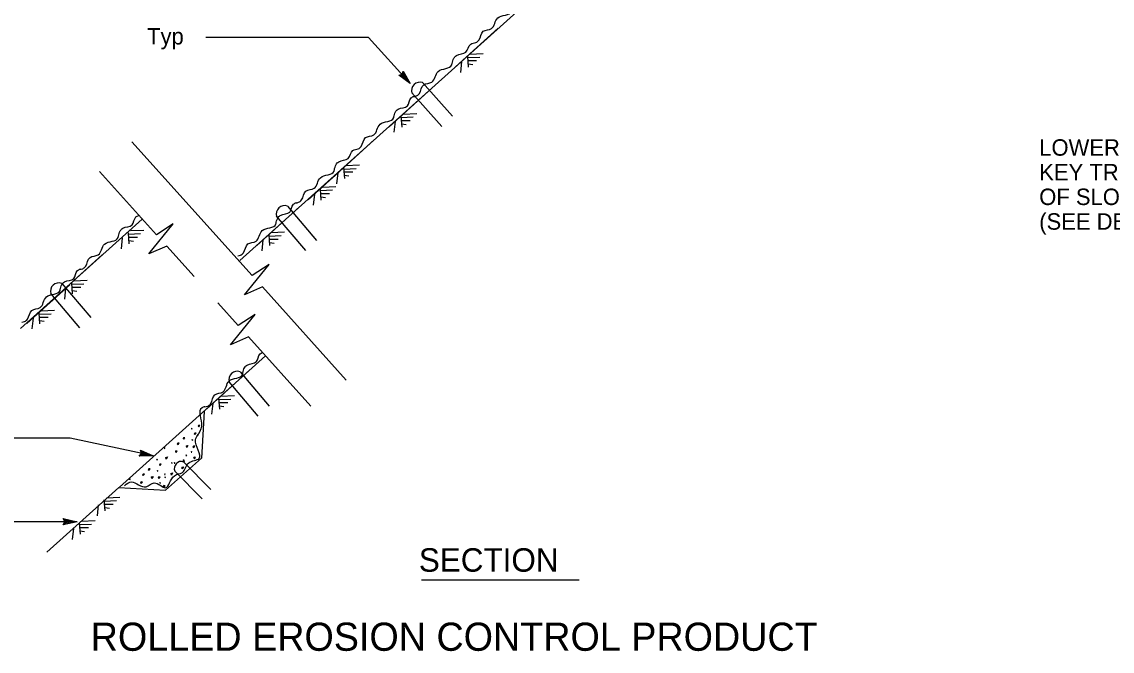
# Model space of a CAD drawing. Extents: x -894 to 866, y -472 to 714.
# Drawn here: x -629 to -164.9, y 112.5 to 380.5 of the extents above; entities that cross this region are included whole.
import ezdxf

# ---------------------------------------------------------------- set-up
doc = ezdxf.new("R2010")
doc.units = 0
for name, color, linetype in [('56 Stage 3 Anno', 7, 'Continuous'), ('57 Undefined', 7, 'Continuous'), ('58 Soundwalls', 7, 'Continuous'), ('60 Nongeo Data', 7, 'Continuous')]:
    doc.layers.add(name, color=color, linetype=linetype)

msp = doc.modelspace()

# ---------------------------------------------------------------- linework, layer by layer
at = {"layer": '56 Stage 3 Anno'}
for p, q in [((-481.37, 373.84), (-550.64, 373.84)), ((-481.37, 373.84), (-463.7, 354.18)), ((-468.58, 357.75), (-467.08, 358.02)), ((-463.7, 354.18), (-468.58, 357.75)), ((-468.58, 357.75), (-468.58, 357.75)), ((-464.61, 355.2), (-468.17, 357.81)), ((-465.5, 356.22), (-467.79, 357.9)), ((-466.39, 357.24), (-467.38, 357.96)), ((-467.08, 358.02), (-466.61, 359.48)), ((-466.99, 358.33), (-466.39, 357.24)), ((-466.85, 358.68), (-465.5, 356.22)), ((-466.73, 359.09), (-464.6, 355.2)), ((-466.61, 359.48), (-466.61, 359.48)), ((-466.61, 359.48), (-463.7, 354.18)), ((-463.7, 354.18), (-463.7, 354.18)), ((-608.38, 203.25), (-669.49, 203.25)), ((-573.04, 195.64), (-608.38, 203.25)), ((-579.09, 195.6), (-579.09, 195.6)), ((-578.53, 198.17), (-578.53, 198.17)), ((-573.04, 195.64), (-573.04, 195.64)), ((-571.51, 194.28), (-571.62, 194.01)), ((-571.62, 194.08), (-571.29, 194)), ((-571.29, 194), (-571.51, 194.31)), ((-571.51, 194.31), (-571.51, 194.24)), ((-605.49, 167.63), (-670.17, 167.63)), ((-611.39, 168.95), (-611.39, 168.95)), ((-605.49, 167.63), (-605.49, 167.63)), ((-611.39, 166.32), (-611.39, 166.32))]:
    msp.add_line(p, q, dxfattribs=at)
for points in [[(-578.53, 198.17), (-573.04, 195.64), (-579.09, 195.6), (-578.81, 195.9), (-574.38, 195.92), (-578.4, 197.79), (-578.27, 197.4), (-575.7, 196.21), (-578.53, 196.2), (-578.25, 196.49), (-577.03, 196.5), (-578.14, 197.02), (-578.04, 196.72), (-579.09, 195.6), (-578.04, 196.72)], [(-611.39, 168.95), (-605.49, 167.63), (-611.39, 166.32), (-611.18, 166.67), (-606.86, 167.63), (-611.18, 168.6), (-610.97, 168.25), (-608.21, 167.63), (-610.97, 167.02), (-610.76, 167.37), (-609.57, 167.64), (-610.77, 167.9), (-610.6, 167.63), (-611.39, 166.32), (-610.6, 167.63)]]:
    msp.add_lwpolyline(points, close=True, dxfattribs=at)
at = {"layer": '57 Undefined'}
msp.add_line((-458.89, 142.9), (-391.82, 142.9), dxfattribs=at)
at = {"layer": '58 Soundwalls'}
for p, q in [((-438.36, 366.72), (-432.64, 366.99)), ((-441.84, 363.61), (-442.33, 358.96)), ((-439.37, 365.82), (-439.04, 361.17)), ((-439.21, 365.22), (-434.1, 365.47)), ((-439.06, 363.99), (-435.41, 363.98)), ((-439.06, 362.57), (-437.08, 362.27)), ((-467.63, 340.31), (-467.3, 335.66)), ((-467.47, 339.71), (-462.36, 339.96)), ((-466.63, 341.2), (-460.91, 341.48)), ((-470.1, 338.1), (-470.6, 333.45)), ((-467.33, 338.48), (-463.68, 338.47)), ((-467.33, 337.06), (-465.35, 336.76)), ((-494.49, 316.19), (-494.99, 311.54)), ((-492.02, 318.4), (-491.69, 313.75)), ((-491.86, 317.81), (-486.75, 318.05)), ((-491.72, 316.57), (-488.07, 316.57)), ((-491.02, 319.3), (-485.3, 319.57)), ((-491.72, 315.15), (-489.74, 314.85)), ((-504.47, 307.04), (-504.97, 302.39)), ((-502, 309.25), (-501.67, 304.6)), ((-501.84, 308.65), (-496.73, 308.9)), ((-501.69, 307.42), (-498.05, 307.41)), ((-500.99, 310.15), (-495.28, 310.42)), ((-501.7, 306), (-499.72, 305.7)), ((-586.22, 288.46), (-586.72, 283.81)), ((-583.75, 290.67), (-583.42, 286.02)), ((-583.6, 290.08), (-578.48, 290.32)), ((-583.45, 288.84), (-579.8, 288.84)), ((-582.75, 291.57), (-577.03, 291.84)), ((-523.89, 289.84), (-523.56, 285.19)), ((-523.73, 289.24), (-518.62, 289.49)), ((-523.59, 288.01), (-519.94, 288)), ((-522.89, 290.73), (-517.17, 291.01)), ((-583.45, 287.42), (-581.47, 287.12)), ((-526.36, 287.63), (-526.86, 282.98)), ((-523.59, 286.59), (-521.61, 286.29)), ((-607.87, 269.32), (-607.54, 264.67)), ((-606.86, 270.21), (-601.14, 270.49)), ((-610.34, 267.11), (-610.83, 262.46)), ((-607.71, 268.72), (-602.6, 268.97)), ((-607.56, 267.49), (-603.91, 267.48)), ((-607.56, 266.07), (-605.58, 265.77)), ((-621.72, 256.57), (-621.39, 251.91)), ((-621.56, 255.97), (-616.45, 256.21)), ((-620.72, 257.46), (-615, 257.73)), ((-624.19, 254.36), (-624.69, 249.7)), ((-621.42, 254.73), (-617.77, 254.73)), ((-545.23, 220.24), (-544.9, 215.59)), ((-545.07, 219.64), (-539.96, 219.89)), ((-544.93, 218.41), (-541.28, 218.4)), ((-544.23, 221.13), (-538.51, 221.41)), ((-547.7, 218.03), (-548.2, 213.38)), ((-544.93, 216.98), (-542.95, 216.68)), ((-556.7, 207.45), (-556.82, 207.19)), ((-556.81, 207.26), (-556.48, 207.17)), ((-556.48, 207.17), (-556.7, 207.49)), ((-556.7, 207.49), (-556.7, 207.42)), ((-555.37, 205.37), (-555.63, 204.95)), ((-555.62, 205.09), (-555.3, 204.74)), ((-554.8, 205.31), (-555.37, 205.37)), ((-555.3, 204.74), (-554.8, 205.31)), ((-553.73, 208.68), (-553.99, 208.26)), ((-553.98, 208.39), (-553.66, 208.04)), ((-553.16, 208.62), (-553.73, 208.68)), ((-553.66, 208.04), (-553.16, 208.62)), ((-562.57, 201.12), (-562.82, 200.7)), ((-562.82, 200.83), (-562.5, 200.48)), ((-562, 201.06), (-562.57, 201.12)), ((-562.5, 200.48), (-562, 201.06)), ((-560.1, 203.41), (-560.36, 202.98)), ((-560.35, 203.12), (-560.03, 202.77)), ((-559.53, 203.34), (-560.1, 203.41)), ((-560.03, 202.77), (-559.53, 203.34)), ((-559.05, 199.9), (-558.27, 200.1)), ((-558.78, 199.18), (-558.91, 199.9)), ((-558.27, 200.1), (-558.78, 199.18)), ((-556.46, 202.65), (-556.57, 202.39)), ((-556.57, 202.46), (-556.23, 202.37)), ((-556.45, 202.68), (-556.46, 202.62)), ((-556.23, 202.37), (-556.45, 202.68)), ((-555.9, 199.87), (-556.16, 199.45)), ((-556.15, 199.58), (-555.83, 199.23)), ((-555.33, 199.81), (-555.9, 199.87)), ((-555.83, 199.23), (-555.33, 199.81)), ((-568.13, 199.23), (-568.45, 198.94)), ((-568.44, 199.01), (-568.05, 198.79)), ((-568.05, 198.79), (-568.13, 199.23)), ((-567.75, 195.02), (-566.97, 195.22)), ((-567.49, 194.3), (-567.62, 195.01)), ((-566.97, 195.22), (-567.49, 194.3)), ((-563.38, 197.78), (-563.64, 197.36)), ((-563.63, 197.49), (-563.32, 197.14)), ((-562.82, 197.72), (-563.38, 197.78)), ((-563.32, 197.14), (-562.82, 197.72)), ((-559.02, 196.08), (-559.13, 195.82)), ((-559.13, 195.89), (-558.8, 195.8)), ((-558.8, 195.8), (-559.02, 196.11)), ((-559.02, 196.11), (-559.02, 196.05)), ((-556.83, 197.48), (-556.95, 197.21)), ((-556.94, 197.28), (-556.61, 197.2)), ((-556.61, 197.2), (-556.83, 197.51)), ((-556.83, 197.51), (-556.83, 197.44)), ((-555.59, 195.07), (-555.85, 194.65)), ((-555.02, 195.01), (-555.59, 195.07)), ((-555.52, 194.43), (-555.02, 195.01)), ((-570.18, 192.2), (-570.44, 191.77)), ((-570.43, 191.91), (-570.11, 191.56)), ((-569.61, 192.13), (-570.18, 192.2)), ((-570.11, 191.56), (-569.61, 192.13)), ((-565.22, 192.85), (-565.34, 192.58)), ((-565.33, 192.65), (-565, 192.57)), ((-565, 192.57), (-565.22, 192.88)), ((-565.22, 192.88), (-565.22, 192.81)), ((-564.05, 192.82), (-564.17, 192.56)), ((-564.16, 192.63), (-563.83, 192.54)), ((-563.83, 192.54), (-564.05, 192.85)), ((-564.05, 192.85), (-564.05, 192.79)), ((-560.94, 190.89), (-560.15, 191.08)), ((-560.67, 190.17), (-560.8, 190.88)), ((-560.15, 191.08), (-560.67, 190.17)), ((-560.34, 193.97), (-560.41, 193.2)), ((-560.41, 193.2), (-559.8, 193.31)), ((-559.94, 193.82), (-560.28, 193.83)), ((-559.8, 193.31), (-559.94, 193.82)), ((-555.84, 194.78), (-555.52, 194.43)), ((-582.94, 186.05), (-583.26, 185.77)), ((-583.25, 185.83), (-582.86, 185.61)), ((-582.86, 185.61), (-582.94, 186.05)), ((-577.37, 187.94), (-577.63, 187.52)), ((-577.62, 187.65), (-577.31, 187.3)), ((-576.81, 187.88), (-577.37, 187.94)), ((-577.31, 187.3), (-576.81, 187.88)), ((-574.91, 190.23), (-575.17, 189.81)), ((-575.16, 189.94), (-574.84, 189.59)), ((-574.34, 190.17), (-574.91, 190.23)), ((-574.84, 189.59), (-574.34, 190.17)), ((-573.86, 186.72), (-573.07, 186.92)), ((-573.59, 186.01), (-573.72, 186.72)), ((-573.07, 186.92), (-573.59, 186.01)), ((-571.26, 189.47), (-571.38, 189.21)), ((-571.37, 189.28), (-571.04, 189.19)), ((-571.04, 189.19), (-571.26, 189.51)), ((-571.26, 189.51), (-571.26, 189.44)), ((-570.71, 186.7), (-570.96, 186.27)), ((-570.96, 186.41), (-570.64, 186.06)), ((-570.14, 186.63), (-570.71, 186.7)), ((-570.64, 186.06), (-570.14, 186.63)), ((-568.12, 187.97), (-568.24, 187.71)), ((-568.24, 187.78), (-567.91, 187.69)), ((-568.06, 186.76), (-568.17, 186.5)), ((-568.17, 186.57), (-567.84, 186.48)), ((-568.12, 188), (-568.13, 187.94)), ((-567.91, 187.69), (-568.12, 188)), ((-568.05, 186.79), (-568.06, 186.73)), ((-567.84, 186.48), (-568.05, 186.79)), ((-565.59, 188.23), (-564.81, 188.43)), ((-565.32, 187.51), (-565.45, 188.23)), ((-564.81, 188.43), (-565.32, 187.51)), ((-578.19, 184.6), (-578.45, 184.18)), ((-578.44, 184.31), (-578.12, 183.96)), ((-577.62, 184.54), (-578.19, 184.6)), ((-578.12, 183.96), (-577.62, 184.54)), ((-570.2, 184.3), (-570.32, 184.04)), ((-570.31, 184.1), (-569.98, 184.02)), ((-569.98, 184.02), (-570.2, 184.33)), ((-570.2, 184.33), (-570.2, 184.27)), ((-568.52, 183), (-568.78, 182.58)), ((-568.78, 182.71), (-568.46, 182.36)), ((-567.96, 182.94), (-568.52, 183)), ((-568.46, 182.36), (-567.96, 182.94)), ((-594.01, 176.98), (-593.68, 172.33)), ((-593.85, 176.38), (-588.74, 176.63)), ((-593, 177.87), (-587.29, 178.15)), ((-596.48, 174.77), (-596.98, 170.12)), ((-593.7, 175.15), (-590.06, 175.14)), ((-593.7, 173.72), (-591.73, 173.43)), ((-603.53, 167.89), (-597.82, 168.17)), ((-607.01, 164.79), (-607.51, 160.13)), ((-604.54, 167), (-604.21, 162.34)), ((-604.38, 166.4), (-599.27, 166.64)), ((-604.24, 165.17), (-600.59, 165.16)), ((-604.24, 163.74), (-602.26, 163.44))]:
    msp.add_line(p, q, dxfattribs=at)
at = {"layer": '60 Nongeo Data'}
for p, q in [((-335.35, 459.35), (-536.13, 278.92)), ((-444.42, 361.26), (-426.26, 377.74)), ((-458.41, 354.59), (-445.73, 340.29)), ((-472.69, 335.75), (-454.53, 352.22)), ((-450.25, 335.92), (-462.93, 350.23)), ((-497.08, 313.84), (-478.91, 330.32)), ((-530.95, 272.47), (-582.16, 329.36)), ((-507.05, 304.69), (-488.89, 321.17)), ((-571.71, 289.81), (-595.94, 316.73)), ((-528.95, 285.28), (-510.79, 301.76)), ((-515.92, 302), (-503.55, 287.43)), ((-508.16, 283.16), (-520.53, 297.73)), ((-577.71, 296.44), (-629.52, 249.87)), ((-574.91, 281.64), (-564.52, 294.51)), ((-564.52, 294.51), (-571.71, 289.81)), ((-567.33, 284.94), (-574.91, 281.64)), ((-555.67, 271.98), (-567.33, 284.94)), ((-612.92, 264.76), (-594.76, 281.24)), ((-534.14, 264.31), (-523.76, 277.17)), ((-523.76, 277.17), (-530.95, 272.47)), ((-626.78, 252), (-608.61, 268.48)), ((-604.25, 250.25), (-616.62, 264.83)), ((-612.01, 269.09), (-599.64, 254.52)), ((-526.57, 267.6), (-534.14, 264.31)), ((-490.88, 227.96), (-526.57, 267.6)), ((-536.9, 251.15), (-545.6, 260.82)), ((-540.1, 242.99), (-529.71, 255.86)), ((-529.71, 255.86), (-536.9, 251.15)), ((-621.42, 253.31), (-619.44, 253.01)), ((-532.52, 246.29), (-540.1, 242.99)), ((-506.03, 216.86), (-532.52, 246.29)), ((-525.22, 238.26), (-587.39, 182.39)), ((-550.29, 215.67), (-532.12, 232.15)), ((-536.08, 231.48), (-523.71, 216.9)), ((-528.32, 212.64), (-540.7, 227.21)), ((-551.33, 214.54), (-552.5, 194.73)), ((-552.5, 194.73), (-567.86, 181.09)), ((-560.15, 193.21), (-548.52, 181.4)), ((-552.24, 177.42), (-563.86, 189.23)), ((-587.66, 182.26), (-618.3, 154.73)), ((-587.66, 182.26), (-567.86, 181.09))]:
    msp.add_line(p, q, dxfattribs=at)
for centre, radius, start, end in [((-459.58, 351.24), 3.55, 70.8385, 197.8394), ((-517.16, 298.67), 3.55, 69.6145, 196.6154), ((-613.25, 265.76), 3.55, 69.6145, 196.6154), ((-537.32, 228.15), 3.55, 69.6145, 196.6154), ((-561.01, 190.25), 3.08, 73.8385, 200.8394)]:
    msp.add_arc(centre, radius, start, end, dxfattribs=at)
for points in [[(-436.88, 371.38), (-435.72, 371.65), (-434.48, 372.63), (-432.58, 376.43), (-429.08, 377.6), (-426.43, 382.13), (-420.61, 384.95), (-420.49, 385.49)], [(-445.85, 362.73), (-445.12, 365.01), (-444.01, 366.12), (-440.01, 367.58), (-437.94, 370.95), (-436.88, 371.38)], [(-462.36, 348.65), (-461.08, 348.9), (-459.85, 349.88), (-457.94, 353.68), (-454.44, 354.85), (-451.79, 359.38), (-445.97, 362.2), (-445.85, 362.74)], [(-470.7, 339.89), (-469.97, 342.16), (-468.86, 343.28), (-464.86, 344.73), (-463.3, 348.08), (-462.03, 348.8)], [(-486.98, 326.12), (-485.82, 326.4), (-484.58, 327.37), (-482.68, 331.18), (-479.18, 332.34), (-476.53, 336.87), (-470.71, 339.69), (-470.59, 340.23)], [(-495.96, 317.47), (-495.23, 319.75), (-494.12, 320.86), (-490.12, 322.32), (-488.04, 325.69), (-486.98, 326.12)], [(-512.46, 303.39), (-511.19, 303.64), (-509.95, 304.62), (-508.05, 308.43), (-504.55, 309.59), (-501.9, 314.12), (-496.08, 316.94), (-495.96, 317.48)], [(-520.8, 294.63), (-520.08, 296.9), (-518.96, 298.02), (-514.96, 299.47), (-513.41, 302.82), (-512.13, 303.54)], [(-587.85, 289.19), (-587.12, 291.46), (-586.01, 292.58), (-582.01, 294.03), (-580.45, 297.38), (-579.18, 298.09)], [(-537.09, 280.86), (-535.92, 281.14), (-534.69, 282.11), (-532.78, 285.92), (-529.28, 287.08), (-526.64, 291.61), (-520.81, 294.43), (-520.69, 294.97)], [(-604.36, 275.1), (-603.08, 275.36), (-601.85, 276.33), (-599.94, 280.14), (-596.44, 281.3), (-593.79, 285.83), (-587.97, 288.65), (-587.85, 289.19)], [(-612.7, 266.35), (-611.97, 268.62), (-610.86, 269.73), (-606.86, 271.19), (-605.3, 274.53), (-604.03, 275.25)], [(-628.98, 252.58), (-627.82, 252.85), (-626.58, 253.83), (-624.68, 257.63), (-621.18, 258.8), (-618.53, 263.33), (-612.71, 266.15), (-612.59, 266.68)], [(-534.93, 230.95), (-534.2, 233.22), (-533.09, 234.34), (-529.09, 235.79), (-527.53, 239.14), (-526.59, 239.71)], [(-551.12, 216.58), (-549.85, 216.85), (-548.63, 217.86), (-546.81, 221.7), (-543.33, 222.94), (-540.78, 227.52), (-535.02, 230.46), (-534.91, 231)], [(-551.1, 216.58), (-552.28, 216.17), (-552.54, 208.32), (-554.37, 204.09)], [(-585.29, 182.98), (-582.3, 184.61), (-579.29, 183.35), (-576.05, 182.56), (-572.59, 184.19), (-567.85, 182.14), (-564.06, 187.24), (-560.6, 188.64), (-557.96, 192.7), (-553.47, 194.57), (-555.03, 202.52), (-553.99, 204.73)]]:
    msp.add_spline(points, degree=3, dxfattribs=at)

# ---------------------------------------------------------------- texts
at = {"layer": '57 Undefined'}
for s, height, p in [('Typ', 7, (-575.66, 370.82)), ('LOWER ENTRENCHMENT', 7, (-195.98, 323.47)), ('KEY TRENCH AT TOE', 7, (-195.98, 312.97)), ('OF SLOPE SHOWN', 7, (-195.98, 302.47)), ('(SEE DETAIL D)', 7, (-195.98, 291.97)), ('SECTION', 10, (-460, 146.36)), ('ROLLED EROSION CONTROL PRODUCT', 12, (-599.65, 112.69))]:
    msp.add_text(s, height=height, dxfattribs=at).set_placement(p)

doc.saveas('drawing.dxf')
